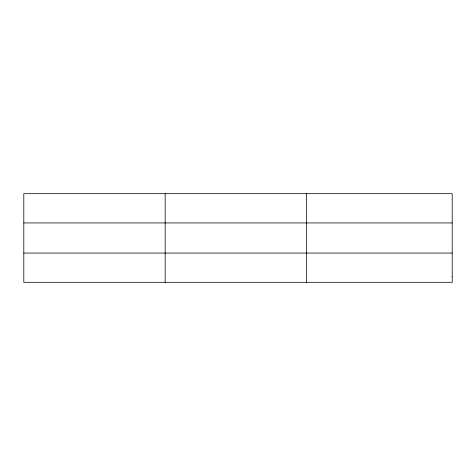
<?xml version="1.0" encoding="UTF-8"?>
<svg xmlns="http://www.w3.org/2000/svg" width="476" height="476" viewBox="0 0 476 476"><rect width="100%" height="100%" fill="white"/><g stroke="black" fill="none" stroke-linecap="round" stroke-linejoin="round"><path stroke-width="0.71" d="M165.172 282.31L165.172 193.69M306.544 282.31L306.544 193.69M23.8 222.935L452.2 222.935M23.8 253.065L452.2 253.065M452.2 276.461L452.2 282.31L23.8 282.31L23.8 193.69L452.2 193.69L452.2 276.461"/></g></svg>
